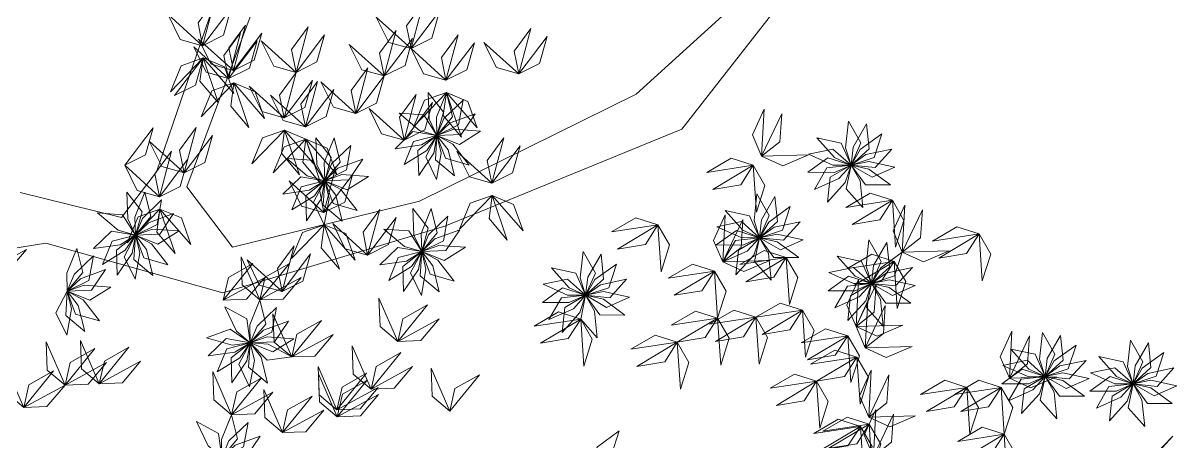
# Model space of a CAD drawing. Header units: inches. Extents: x -173 to 14008, y -3334 to 10368.
# Drawn here: x 9481.2 to 9628.5, y 763.8 to 817.2 of the extents above; entities that cross this region are included whole.
import ezdxf

# ---------------------------------------------------------------- set-up
doc = ezdxf.new("R2010")
doc.units = ezdxf.units.IN
doc.header["$MEASUREMENT"] = 0
doc.layers.add('ARREDAMENTO', color=8, linetype='Continuous', lineweight=18)

msp = doc.modelspace()

# ---------------------------------------------------------------- linework, layer by layer
at = {"layer": 'ARREDAMENTO', "linetype": 'Continuous', "lineweight": 0}
for points in [[(9459.62, 785.2), (9484.11, 789.16), (9506.7, 782.8), (9535.04, 791.29), (9565.3, 803.65), (9591.6, 837.28), (9559.47, 808.15), (9531.8, 794.5), (9507.97, 788.61), (9502.13, 796.32), (9516.81, 835.71), (9530.25, 862.84), (9537.28, 880.28), (9517.4, 849.9), (9509.1, 829.88), (9498.26, 798.24), (9493.77, 792.42), (9480.86, 795.59)], [(9623.26, 651.06), (9583.2, 674.12), (9568.32, 686.32), (9576.64, 703.11), (9588.82, 721.21), (9607.45, 739.34), (9620.92, 756.8), (9627.99, 764.56), (9604.87, 740.62), (9582.37, 721.19), (9566.34, 698.56), (9561.21, 691.45), (9536.06, 692.64), (9517.98, 698.37), (9492.17, 704.72), (9456.71, 704.59)]]:
    msp.add_lwpolyline(points, dxfattribs=at)
at = {"layer": 'ARREDAMENTO', "lineweight": 0}
for points in [[(9504.14, 814.31), (9503.55, 817.21), (9505.68, 820.1), (9504.14, 814.31)], [(9504.14, 814.31), (9506.79, 815.63), (9507.77, 819.08), (9504.14, 814.31)], [(9530.75, 813.93), (9530.16, 816.83), (9532.29, 819.72), (9530.75, 813.93)], [(9504.14, 814.31), (9501.29, 815.11), (9499.69, 818.33), (9504.14, 814.31)], [(9530.75, 813.93), (9527.9, 814.73), (9526.3, 817.95), (9530.75, 813.93)], [(9530.75, 813.93), (9533.4, 815.25), (9534.38, 818.7), (9530.75, 813.93)], [(9508.06, 811.13), (9507.47, 814.04), (9509.6, 816.93), (9508.06, 811.13)], [(9516.07, 810.91), (9515.49, 813.81), (9517.61, 816.7), (9516.07, 810.91)], [(9527.31, 810.45), (9526.73, 813.35), (9528.85, 816.24), (9527.31, 810.45)], [(9544.5, 810.71), (9543.91, 813.61), (9546.04, 816.5), (9544.5, 810.71)], [(9508.06, 811.13), (9505.21, 811.94), (9503.61, 815.15), (9508.06, 811.13)], [(9507.45, 810.14), (9506.86, 813.05), (9508.99, 815.94), (9507.45, 810.14)], [(9507.45, 810.14), (9510.1, 811.46), (9511.08, 814.91), (9507.45, 810.14)], [(9508.06, 811.13), (9510.71, 812.45), (9511.69, 815.9), (9508.06, 811.13)], [(9516.07, 810.91), (9513.22, 811.71), (9511.62, 814.92), (9516.07, 810.91)], [(9516.07, 810.91), (9518.73, 812.23), (9519.7, 815.68), (9516.07, 810.91)], [(9527.31, 810.45), (9529.97, 811.77), (9530.94, 815.22), (9527.31, 810.45)], [(9535.2, 809.91), (9534.62, 812.82), (9536.74, 815.71), (9535.2, 809.91)], [(9535.2, 809.91), (9537.86, 811.23), (9538.83, 814.68), (9535.2, 809.91)], [(9544.5, 810.71), (9541.65, 811.51), (9540.05, 814.73), (9544.5, 810.71)], [(9544.5, 810.71), (9547.15, 812.03), (9548.13, 815.48), (9544.5, 810.71)], [(9507.45, 810.14), (9504.6, 810.95), (9503, 814.16), (9507.45, 810.14)], [(9527.31, 810.45), (9524.46, 811.25), (9522.86, 814.47), (9527.31, 810.45)], [(9535.2, 809.91), (9532.35, 810.72), (9530.75, 813.93), (9535.2, 809.91)], [(9504.19, 812.74), (9501.4, 811.74), (9500.02, 808.43), (9504.19, 812.74)], [(9500.56, 807.97), (9503.21, 809.29), (9504.19, 812.74), (9500.56, 807.97)], [(9504.19, 812.74), (9503.8, 809.8), (9506.12, 807.06), (9504.19, 812.74)], [(9504.19, 812.74), (9506.93, 811.6), (9508.13, 808.22), (9504.19, 812.74)], [(9514.53, 805.11), (9513.94, 808.02), (9516.07, 810.91), (9514.53, 805.11)], [(9523.68, 805.67), (9523.1, 808.58), (9525.22, 811.47), (9523.68, 805.67)], [(9523.68, 805.67), (9526.33, 806.99), (9527.31, 810.45), (9523.68, 805.67)], [(9508.11, 809.56), (9505.32, 808.57), (9503.94, 805.26), (9508.11, 809.56)], [(9508.11, 809.56), (9507.72, 806.62), (9510.04, 803.88), (9508.11, 809.56)], [(9508.11, 809.56), (9510.85, 808.42), (9512.05, 805.04), (9508.11, 809.56)], [(9514.53, 805.11), (9511.68, 805.92), (9510.08, 809.13), (9514.53, 805.11)], [(9514.53, 805.11), (9517.18, 806.43), (9518.16, 809.88), (9514.53, 805.11)], [(9517.27, 803.97), (9516.68, 806.87), (9518.81, 809.76), (9517.27, 803.97)], [(9517.27, 803.97), (9519.92, 805.29), (9520.9, 808.74), (9517.27, 803.97)], [(9523.68, 805.67), (9520.83, 806.48), (9519.23, 809.69), (9523.68, 805.67)], [(9517.27, 803.97), (9514.41, 804.78), (9512.81, 807.99), (9517.27, 803.97)], [(9529.85, 802.28), (9529.26, 805.19), (9531.39, 808.08), (9529.85, 802.28)], [(9535.25, 808.34), (9532.46, 807.35), (9531.08, 804.03), (9535.25, 808.34)], [(9532.92, 808.36), (9533.04, 804.95), (9534.05, 802.88), (9534.88, 805.85), (9532.92, 808.36)], [(9535.25, 808.34), (9533.98, 805.18), (9534.05, 802.88), (9536.02, 805.25), (9535.25, 808.34)], [(9537.38, 807.38), (9534.92, 805.01), (9534.05, 802.87), (9536.81, 804.24), (9537.38, 807.38)], [(9535.25, 808.34), (9534.86, 805.4), (9537.18, 802.66), (9535.25, 808.34)], [(9535.25, 808.34), (9537.99, 807.2), (9539.2, 803.82), (9535.25, 808.34)], [(9529.85, 802.28), (9526.99, 803.09), (9525.39, 806.3), (9529.85, 802.28)], [(9529.21, 805.71), (9531.82, 803.52), (9534.04, 802.88), (9532.39, 805.48), (9529.21, 805.71)], [(9529.85, 802.28), (9532.5, 803.6), (9533.48, 807.06), (9529.85, 802.28)], [(9575.48, 800.22), (9574.31, 802.94), (9575.8, 806.21), (9575.48, 800.22)], [(9575.48, 800.22), (9577.81, 802.06), (9578.06, 805.64), (9575.48, 800.22)], [(9538.92, 805.63), (9535.72, 804.47), (9534.05, 802.87), (9537.13, 803), (9538.92, 805.63)], [(9586.58, 804.68), (9586.21, 801.29), (9586.91, 799.09), (9588.15, 801.92), (9586.58, 804.68)], [(9588.88, 804.33), (9587.17, 801.38), (9586.91, 799.09), (9589.2, 801.16), (9588.88, 804.33)], [(9494.19, 799.08), (9496.84, 800.4), (9497.82, 803.85), (9494.19, 799.08)], [(9501.78, 798.11), (9501.19, 801.01), (9503.32, 803.9), (9501.78, 798.11)], [(9501.78, 798.11), (9504.43, 799.43), (9505.41, 802.88), (9501.78, 798.11)], [(9514.58, 803.54), (9511.79, 802.55), (9510.41, 799.24), (9514.58, 803.54)], [(9514.58, 803.54), (9514.19, 800.6), (9516.51, 797.86), (9514.58, 803.54)], [(9514.58, 803.54), (9517.32, 802.4), (9518.52, 799.02), (9514.58, 803.54)], [(9528.7, 801.18), (9532.07, 801.66), (9534.03, 802.87), (9530.99, 803.39), (9528.7, 801.18)], [(9529.85, 799.15), (9532.74, 800.96), (9534.04, 802.87), (9531.05, 802.1), (9529.85, 799.15)], [(9531.72, 797.77), (9533.63, 800.59), (9534.04, 802.86), (9531.62, 800.95), (9531.72, 797.77)], [(9534, 797.26), (9534.59, 800.62), (9534.04, 802.86), (9532.61, 800.13), (9534, 797.26)], [(9536.28, 797.73), (9535.46, 801.04), (9534.04, 802.86), (9533.85, 799.78), (9536.28, 797.73)], [(9539.62, 803.41), (9536.22, 803.65), (9534.05, 802.87), (9536.92, 801.73), (9539.62, 803.41)], [(9538.18, 799.09), (9536.08, 801.77), (9534.05, 802.86), (9535.12, 799.97), (9538.18, 799.09)], [(9590.84, 803.07), (9588.08, 801.08), (9586.92, 799.09), (9589.84, 800.05), (9590.84, 803.07)], [(9501.78, 798.11), (9498.93, 798.91), (9497.33, 802.13), (9501.78, 798.11)], [(9517.32, 802.4), (9514.53, 801.41), (9513.14, 798.09), (9517.32, 802.4)], [(9517.32, 802.4), (9516.93, 799.46), (9519.24, 796.72), (9517.32, 802.4)], [(9517.32, 802.4), (9520.05, 801.26), (9521.26, 797.88), (9517.32, 802.4)], [(9518.6, 802.58), (9518.72, 799.18), (9519.72, 797.1), (9520.55, 800.07), (9518.6, 802.58)], [(9520.93, 802.56), (9519.65, 799.4), (9519.73, 797.1), (9521.69, 799.48), (9520.93, 802.56)], [(9523.05, 801.6), (9520.6, 799.23), (9519.73, 797.1), (9522.49, 798.47), (9523.05, 801.6)], [(9541.04, 796.79), (9540.46, 799.69), (9542.59, 802.58), (9541.04, 796.79)], [(9541.04, 796.79), (9543.7, 798.11), (9544.67, 801.56), (9541.04, 796.79)], [(9582.53, 802.58), (9584.8, 800.04), (9586.9, 799.09), (9585.64, 801.9), (9582.53, 802.58)], [(9498.64, 795.06), (9498.05, 797.96), (9500.18, 800.85), (9498.64, 795.06)], [(9498.64, 795.06), (9501.29, 796.38), (9502.27, 799.83), (9498.64, 795.06)], [(9514.89, 799.93), (9517.5, 797.74), (9519.71, 797.1), (9518.06, 799.7), (9514.89, 799.93)], [(9524.6, 799.85), (9521.39, 798.69), (9519.73, 797.09), (9522.81, 797.22), (9524.6, 799.85)], [(9541.04, 796.79), (9538.19, 797.59), (9536.59, 800.81), (9541.04, 796.79)], [(9574.43, 799.06), (9571.6, 799.96), (9568.5, 798.16), (9574.43, 799.06)], [(9575.48, 800.22), (9578.18, 798.99), (9581.48, 800.4), (9575.48, 800.22)], [(9581.38, 798.17), (9584.79, 798.16), (9586.9, 799.09), (9583.96, 800.03), (9581.38, 798.17)], [(9581.48, 800.5), (9584.59, 799.1), (9586.9, 799.09), (9584.6, 801.14), (9581.48, 800.5)], [(9592.13, 801.13), (9588.79, 800.43), (9586.92, 799.08), (9589.98, 798.77), (9592.13, 801.13)], [(9498.64, 795.06), (9495.78, 795.87), (9494.19, 799.08), (9498.64, 795.06)], [(9519.62, 793.05), (9519.04, 795.96), (9521.16, 798.85), (9519.62, 793.05)], [(9574.43, 799.06), (9572.82, 796.57), (9569.28, 795.98), (9574.43, 799.06)], [(9574.43, 799.06), (9575.91, 796.49), (9574.82, 793.07), (9574.43, 799.06)], [(9582.23, 796), (9585.34, 797.38), (9586.9, 799.08), (9583.83, 798.75), (9582.23, 796)], [(9583.89, 794.36), (9586.17, 796.89), (9586.9, 799.08), (9584.23, 797.53), (9583.89, 794.36)], [(9588.39, 793.68), (9588.05, 797.07), (9586.9, 799.07), (9586.28, 796.06), (9588.39, 793.68)], [(9592.51, 798.83), (9589.17, 799.54), (9586.91, 799.08), (9589.59, 797.55), (9592.51, 798.83)], [(9591.92, 796.57), (9589.17, 798.58), (9586.91, 799.08), (9588.74, 796.59), (9591.92, 796.57)], [(9514.38, 795.4), (9517.75, 795.88), (9519.71, 797.09), (9516.67, 797.61), (9514.38, 795.4)], [(9519.62, 793.05), (9516.77, 793.86), (9515.17, 797.07), (9519.62, 793.05)], [(9515.52, 793.38), (9518.41, 795.18), (9519.71, 797.09), (9516.72, 796.32), (9515.52, 793.38)], [(9517.4, 791.99), (9519.3, 794.82), (9519.71, 797.09), (9517.3, 795.17), (9517.4, 791.99)], [(9519.67, 791.49), (9520.27, 794.84), (9519.72, 797.08), (9518.29, 794.35), (9519.67, 791.49)], [(9521.96, 791.95), (9521.13, 795.26), (9519.72, 797.08), (9519.53, 794), (9521.96, 791.95)], [(9519.62, 793.05), (9522.28, 794.38), (9523.25, 797.83), (9519.62, 793.05)], [(9523.85, 793.31), (9521.76, 795.99), (9519.72, 797.08), (9520.8, 794.19), (9523.85, 793.31)], [(9525.3, 797.63), (9521.9, 797.87), (9519.73, 797.09), (9522.6, 795.95), (9525.3, 797.63)], [(9494.45, 795.64), (9494.57, 792.23), (9495.57, 790.16), (9496.4, 793.13), (9494.45, 795.64)], [(9496.78, 795.62), (9495.5, 792.46), (9495.57, 790.16), (9497.54, 792.53), (9496.78, 795.62)], [(9574.88, 795.42), (9574.52, 792.03), (9575.22, 789.83), (9576.46, 792.65), (9574.88, 795.42)], [(9592.18, 794.6), (9589.35, 795.5), (9586.25, 793.7), (9592.18, 794.6)], [(9498.9, 794.66), (9496.45, 792.29), (9495.58, 790.15), (9498.34, 791.52), (9498.9, 794.66)], [(9541.1, 795.22), (9538.3, 794.23), (9536.92, 790.91), (9541.1, 795.22)], [(9541.1, 795.22), (9540.71, 792.28), (9543.02, 789.54), (9541.1, 795.22)], [(9541.1, 795.22), (9543.83, 794.08), (9545.04, 790.7), (9541.1, 795.22)], [(9577.19, 795.07), (9575.47, 792.12), (9575.22, 789.83), (9577.5, 791.9), (9577.19, 795.07)], [(9592.18, 794.6), (9590.57, 792.11), (9587.03, 791.51), (9592.18, 794.6)], [(9592.18, 794.6), (9593.66, 792.03), (9592.57, 788.61), (9592.18, 794.6)], [(9593.45, 787.98), (9592.28, 790.7), (9593.77, 793.97), (9593.45, 787.98)], [(9490.74, 792.99), (9493.35, 790.8), (9495.56, 790.16), (9493.91, 792.76), (9490.74, 792.99)], [(9498.69, 793.49), (9495.9, 792.5), (9494.52, 789.18), (9498.69, 793.49)], [(9500.44, 792.91), (9497.24, 791.75), (9495.58, 790.15), (9498.66, 790.28), (9500.44, 792.91)], [(9498.69, 793.49), (9498.3, 790.55), (9500.62, 787.81), (9498.69, 793.49)], [(9498.69, 793.49), (9501.43, 792.35), (9502.63, 788.97), (9498.69, 793.49)], [(9525.2, 787.62), (9524.62, 790.53), (9526.74, 793.42), (9525.2, 787.62)], [(9525.2, 787.62), (9527.85, 788.95), (9528.83, 792.4), (9525.2, 787.62)], [(9530.99, 793.57), (9531.1, 790.16), (9532.11, 788.09), (9532.94, 791.06), (9530.99, 793.57)], [(9533.32, 793.55), (9532.04, 790.39), (9532.11, 788.08), (9534.08, 790.46), (9533.32, 793.55)], [(9535.44, 792.58), (9532.99, 790.22), (9532.11, 788.08), (9534.88, 789.45), (9535.44, 792.58)], [(9562.25, 791.48), (9559.43, 792.38), (9556.32, 790.58), (9562.25, 791.48)], [(9570.53, 786.74), (9569.36, 789.46), (9570.85, 792.73), (9570.53, 786.74)], [(9570.83, 793.32), (9573.11, 790.78), (9575.21, 789.83), (9573.94, 792.64), (9570.83, 793.32)], [(9579.15, 793.81), (9576.39, 791.81), (9575.22, 789.82), (9578.15, 790.79), (9579.15, 793.81)], [(9593.45, 787.98), (9595.78, 789.81), (9596.03, 793.39), (9593.45, 787.98)], [(9501.15, 790.69), (9497.75, 790.93), (9495.58, 790.15), (9498.44, 789.01), (9501.15, 790.69)], [(9519.67, 791.49), (9516.88, 790.49), (9515.5, 787.18), (9519.67, 791.49)], [(9519.67, 791.49), (9519.28, 788.55), (9521.6, 785.81), (9519.67, 791.49)], [(9519.67, 791.49), (9522.41, 790.35), (9523.62, 786.97), (9519.67, 791.49)], [(9525.2, 787.62), (9522.35, 788.43), (9520.75, 791.64), (9525.2, 787.62)], [(9527.28, 790.92), (9529.89, 788.73), (9532.1, 788.08), (9530.45, 790.69), (9527.28, 790.92)], [(9562.25, 791.48), (9560.65, 788.99), (9557.11, 788.39), (9562.25, 791.48)], [(9562.25, 791.48), (9563.74, 788.91), (9562.65, 785.49), (9562.25, 791.48)], [(9569.79, 791.23), (9572.9, 789.84), (9575.21, 789.83), (9572.91, 791.88), (9569.79, 791.23)], [(9570.53, 786.74), (9572.86, 788.57), (9573.11, 792.15), (9570.53, 786.74)], [(9580.43, 791.86), (9577.1, 791.16), (9575.22, 789.82), (9578.29, 789.51), (9580.43, 791.86)], [(9603.25, 790.31), (9600.42, 791.21), (9597.32, 789.41), (9603.25, 790.31)], [(9490.22, 788.46), (9493.6, 788.93), (9495.56, 790.15), (9492.52, 790.66), (9490.22, 788.46)], [(9491.37, 786.43), (9494.26, 788.24), (9495.56, 790.15), (9492.57, 789.38), (9491.37, 786.43)], [(9493.25, 785.05), (9495.15, 787.87), (9495.56, 790.14), (9493.14, 788.23), (9493.25, 785.05)], [(9495.52, 784.54), (9496.11, 787.9), (9495.56, 790.14), (9494.13, 787.41), (9495.52, 784.54)], [(9497.8, 785.01), (9496.98, 788.32), (9495.57, 790.14), (9495.37, 787.06), (9497.8, 785.01)], [(9499.7, 786.36), (9497.6, 789.05), (9495.57, 790.14), (9496.65, 787.25), (9499.7, 786.36)], [(9536.98, 790.84), (9533.78, 789.67), (9532.12, 788.08), (9535.2, 788.21), (9536.98, 790.84)], [(9569.68, 788.91), (9573.09, 788.9), (9575.2, 789.82), (9572.27, 790.76), (9569.68, 788.91)], [(9570.53, 786.74), (9573.65, 788.11), (9575.2, 789.82), (9572.14, 789.48), (9570.53, 786.74)], [(9572.19, 785.1), (9574.48, 787.63), (9575.21, 789.82), (9572.54, 788.26), (9572.19, 785.1)], [(9576.7, 784.42), (9576.35, 787.81), (9575.21, 789.81), (9574.58, 786.79), (9576.7, 784.42)], [(9580.81, 789.56), (9577.48, 790.28), (9575.22, 789.82), (9577.9, 788.28), (9580.81, 789.56)], [(9580.22, 787.31), (9577.47, 789.32), (9575.22, 789.81), (9577.04, 787.33), (9580.22, 787.31)], [(9589.18, 789.58), (9588.82, 786.19), (9589.52, 784), (9590.76, 786.82), (9589.18, 789.58)], [(9603.25, 790.31), (9601.64, 787.81), (9598.1, 787.22), (9603.25, 790.31)], [(9603.25, 790.31), (9604.73, 787.74), (9603.64, 784.32), (9603.25, 790.31)], [(9476.37, 785.49), (9479.33, 785.6), (9481.64, 788.35), (9476.37, 785.49)], [(9488.07, 788.48), (9486.79, 785.32), (9486.86, 783.02), (9488.83, 785.39), (9488.07, 788.48)], [(9514.27, 782.99), (9513.68, 785.9), (9515.81, 788.79), (9514.27, 782.99)], [(9526.76, 786.39), (9530.14, 786.86), (9532.1, 788.08), (9529.06, 788.59), (9526.76, 786.39)], [(9527.91, 784.36), (9530.8, 786.17), (9532.1, 788.08), (9529.11, 787.31), (9527.91, 784.36)], [(9529.79, 782.98), (9531.69, 785.8), (9532.1, 788.07), (9529.68, 786.16), (9529.79, 782.98)], [(9532.06, 782.47), (9532.65, 785.83), (9532.1, 788.07), (9530.67, 785.34), (9532.06, 782.47)], [(9534.34, 782.94), (9533.52, 786.25), (9532.11, 788.07), (9531.91, 784.99), (9534.34, 782.94)], [(9537.69, 788.62), (9534.29, 788.86), (9532.11, 788.07), (9534.98, 786.94), (9537.69, 788.62)], [(9536.24, 784.29), (9534.14, 786.98), (9532.11, 788.07), (9533.18, 785.18), (9536.24, 784.29)], [(9552.7, 788.09), (9552.33, 784.7), (9553.03, 782.5), (9554.27, 785.33), (9552.7, 788.09)], [(9578.63, 787.32), (9575.81, 788.22), (9572.7, 786.42), (9578.63, 787.32)], [(9591.49, 789.23), (9589.78, 786.29), (9589.52, 783.99), (9591.8, 786.07), (9591.49, 789.23)], [(9593.45, 787.98), (9590.69, 785.98), (9589.52, 783.99), (9592.45, 784.96), (9593.45, 787.98)], [(9593.45, 787.98), (9596.15, 786.75), (9599.45, 788.16), (9593.45, 787.98)], [(9490.19, 787.52), (9487.73, 785.15), (9486.86, 783.02), (9489.63, 784.39), (9490.19, 787.52)], [(9506.77, 781.88), (9507.43, 784.77), (9510.56, 786.53), (9506.77, 781.88)], [(9511.44, 781.9), (9509.17, 783.81), (9509.04, 787.4), (9511.44, 781.9)], [(9514.27, 782.99), (9511.41, 783.8), (9509.82, 787.01), (9514.27, 782.99)], [(9511.44, 781.9), (9512.1, 784.79), (9515.23, 786.55), (9511.44, 781.9)], [(9514.27, 782.99), (9516.92, 784.31), (9517.9, 787.77), (9514.27, 782.99)], [(9555, 787.74), (9553.29, 784.79), (9553.03, 782.5), (9555.32, 784.57), (9555, 787.74)], [(9570.53, 786.74), (9573.23, 785.51), (9576.53, 786.92), (9570.53, 786.74)], [(9578.63, 787.32), (9577.03, 784.82), (9573.49, 784.23), (9578.63, 787.32)], [(9578.63, 787.32), (9580.12, 784.75), (9579.03, 781.33), (9578.63, 787.32)], [(9585.14, 787.49), (9587.41, 784.95), (9589.51, 784), (9588.24, 786.81), (9585.14, 787.49)], [(9592.4, 786.82), (9589.57, 787.72), (9586.47, 785.92), (9592.4, 786.82)], [(9592.4, 786.82), (9590.79, 784.32), (9587.25, 783.73), (9592.4, 786.82)], [(9592.4, 786.82), (9593.88, 784.25), (9592.79, 780.83), (9592.4, 786.82)], [(9491.73, 785.77), (9488.53, 784.61), (9486.86, 783.01), (9489.95, 783.14), (9491.73, 785.77)], [(9548.65, 785.99), (9550.92, 783.45), (9553.02, 782.5), (9551.76, 785.31), (9548.65, 785.99)], [(9556.97, 786.48), (9554.2, 784.49), (9553.04, 782.5), (9555.97, 783.46), (9556.97, 786.48)], [(9569.48, 785.58), (9566.65, 786.48), (9563.55, 784.68), (9569.48, 785.58)], [(9569.48, 785.58), (9567.87, 783.08), (9564.33, 782.49), (9569.48, 785.58)], [(9569.48, 785.58), (9570.96, 783.01), (9569.87, 779.59), (9569.48, 785.58)], [(9584.09, 785.4), (9587.2, 784.01), (9589.51, 783.99), (9587.21, 786.05), (9584.09, 785.4)], [(9594.73, 786.03), (9591.4, 785.33), (9589.52, 783.99), (9592.59, 783.68), (9594.73, 786.03)], [(9492.43, 783.55), (9489.03, 783.79), (9486.86, 783.01), (9489.73, 781.87), (9492.43, 783.55)], [(9506.77, 781.88), (9509.73, 781.99), (9512.04, 784.74), (9506.77, 781.88)], [(9511.44, 781.9), (9514.41, 782.02), (9516.72, 784.76), (9511.44, 781.9)], [(9547.6, 783.91), (9550.72, 782.51), (9553.02, 782.5), (9550.72, 784.55), (9547.6, 783.91)], [(9558.25, 784.54), (9554.91, 783.84), (9553.04, 782.49), (9556.11, 782.18), (9558.25, 784.54)], [(9583.98, 783.07), (9587.39, 783.07), (9589.51, 783.99), (9586.57, 784.93), (9583.98, 783.07)], [(9584.83, 780.9), (9587.95, 782.28), (9589.51, 783.99), (9586.44, 783.65), (9584.83, 780.9)], [(9587.54, 778.5), (9586.37, 781.23), (9587.86, 784.49), (9587.54, 778.5)], [(9586.49, 779.27), (9588.78, 781.79), (9589.51, 783.98), (9586.84, 782.43), (9586.49, 779.27)], [(9587.54, 778.5), (9589.87, 780.34), (9590.11, 783.92), (9587.54, 778.5)], [(9591, 778.58), (9590.65, 781.97), (9589.51, 783.98), (9588.88, 780.96), (9591, 778.58)], [(9595.11, 783.73), (9591.78, 784.45), (9589.52, 783.98), (9592.2, 782.45), (9595.11, 783.73)], [(9594.53, 781.48), (9591.77, 783.49), (9589.52, 783.98), (9591.34, 781.49), (9594.53, 781.48)], [(9486.81, 777.41), (9487.4, 780.76), (9486.85, 783), (9485.42, 780.27), (9486.81, 777.41)], [(9489.09, 777.87), (9488.27, 781.18), (9486.85, 783), (9486.66, 779.92), (9489.09, 777.87)], [(9490.99, 779.23), (9488.89, 781.91), (9486.86, 783), (9487.93, 780.11), (9490.99, 779.23)], [(9529.05, 776.62), (9526.78, 778.52), (9526.64, 782.11), (9529.05, 776.62)], [(9547.5, 781.58), (9550.91, 781.57), (9553.02, 782.5), (9550.08, 783.44), (9547.5, 781.58)], [(9548.35, 779.41), (9551.47, 780.79), (9553.02, 782.49), (9549.95, 782.16), (9548.35, 779.41)], [(9550.01, 777.77), (9552.29, 780.3), (9553.02, 782.49), (9550.36, 780.94), (9550.01, 777.77)], [(9554.51, 777.09), (9554.17, 780.48), (9553.03, 782.49), (9552.4, 779.47), (9554.51, 777.09)], [(9558.04, 779.98), (9555.29, 781.99), (9553.03, 782.49), (9554.86, 780), (9558.04, 779.98)], [(9558.63, 782.24), (9555.3, 782.96), (9553.04, 782.49), (9555.71, 780.96), (9558.63, 782.24)], [(9506.97, 781.01), (9508.45, 777.94), (9510.21, 776.45), (9509.77, 779.5), (9506.97, 781.01)], [(9511.44, 781.9), (9510.15, 778.75), (9510.21, 776.44), (9512.19, 778.81), (9511.44, 781.9)], [(9513.56, 780.93), (9511.1, 778.57), (9510.22, 776.44), (9512.99, 777.8), (9513.56, 780.93)], [(9529.05, 776.62), (9529.71, 779.51), (9532.84, 781.27), (9529.05, 776.62)], [(9580.7, 780.59), (9577.87, 781.49), (9574.76, 779.69), (9580.7, 780.59)], [(9588.71, 775.78), (9587.54, 778.5), (9589.03, 781.77), (9588.71, 775.78)], [(9588.71, 775.78), (9591.03, 777.62), (9591.28, 781.2), (9588.71, 775.78)], [(9515.1, 779.18), (9511.89, 778.03), (9510.22, 776.44), (9513.3, 776.55), (9515.1, 779.18)], [(9515.52, 774.64), (9513.25, 776.54), (9513.11, 780.13), (9515.52, 774.64)], [(9515.52, 774.64), (9516.18, 777.53), (9519.3, 779.29), (9515.52, 774.64)], [(9529.05, 776.62), (9532.01, 776.73), (9534.32, 779.48), (9529.05, 776.62)], [(9552.4, 779.47), (9549.57, 780.37), (9546.47, 778.57), (9552.4, 779.47)], [(9552.4, 779.47), (9550.79, 776.97), (9547.25, 776.38), (9552.4, 779.47)], [(9552.4, 779.47), (9553.88, 776.9), (9552.79, 773.48), (9552.4, 779.47)], [(9569.87, 779.59), (9567.05, 780.49), (9563.94, 778.69), (9569.87, 779.59)], [(9569.87, 779.59), (9568.27, 777.1), (9564.73, 776.51), (9569.87, 779.59)], [(9574.76, 779.69), (9571.94, 780.59), (9568.83, 778.8), (9574.76, 779.69)], [(9574.76, 779.69), (9573.16, 777.2), (9569.62, 776.61), (9574.76, 779.69)], [(9569.87, 779.59), (9571.36, 777.03), (9570.27, 773.61), (9569.87, 779.59)], [(9574.76, 779.69), (9576.25, 777.13), (9575.16, 773.71), (9574.76, 779.69)], [(9580.7, 780.59), (9579.09, 778.1), (9575.55, 777.51), (9580.7, 780.59)], [(9580.7, 780.59), (9582.18, 778.02), (9581.09, 774.61), (9580.7, 780.59)], [(9504.64, 777.09), (9507.91, 776.14), (9510.2, 776.44), (9507.64, 778.16), (9504.64, 777.09)], [(9586.49, 777.34), (9583.66, 778.24), (9580.55, 776.45), (9586.49, 777.34)], [(9587.54, 778.5), (9590.24, 777.27), (9593.53, 778.69), (9587.54, 778.5)], [(9607.11, 771.92), (9605.94, 774.65), (9607.43, 777.91), (9607.11, 771.92)], [(9611.35, 777.74), (9610.98, 774.35), (9611.68, 772.15), (9612.93, 774.98), (9611.35, 777.74)], [(9486.58, 771.06), (9484.31, 772.97), (9484.17, 776.56), (9486.58, 771.06)], [(9490.94, 771.23), (9488.67, 773.14), (9488.53, 776.72), (9490.94, 771.23)], [(9504.86, 774.77), (9508.23, 775.23), (9510.2, 776.44), (9507.16, 776.97), (9504.86, 774.77)], [(9506, 772.74), (9508.89, 774.53), (9510.2, 776.43), (9507.21, 775.68), (9506, 772.74)], [(9507.86, 771.35), (9509.78, 774.16), (9510.2, 776.43), (9507.77, 774.53), (9507.86, 771.35)], [(9510.14, 770.83), (9510.74, 774.19), (9510.2, 776.43), (9508.76, 773.7), (9510.14, 770.83)], [(9512.42, 771.29), (9511.61, 774.6), (9510.21, 776.43), (9510, 773.35), (9512.42, 771.29)], [(9515.52, 774.64), (9512.51, 776.25), (9510.21, 776.43), (9512.36, 774.22), (9515.52, 774.64)], [(9515.79, 776.95), (9512.39, 777.2), (9510.22, 776.43), (9513.08, 775.28), (9515.79, 776.95)], [(9515.52, 774.64), (9518.48, 774.75), (9520.79, 777.5), (9515.52, 774.64)], [(9564.73, 776.51), (9561.9, 777.41), (9558.8, 775.61), (9564.73, 776.51)], [(9564.73, 776.51), (9563.12, 774.01), (9559.58, 773.42), (9564.73, 776.51)], [(9564.73, 776.51), (9566.21, 773.94), (9565.12, 770.52), (9564.73, 776.51)], [(9586.49, 777.34), (9584.88, 774.85), (9581.34, 774.26), (9586.49, 777.34)], [(9586.49, 777.34), (9587.97, 774.78), (9586.88, 771.36), (9586.49, 777.34)], [(9607.11, 771.92), (9609.44, 773.76), (9609.69, 777.34), (9607.11, 771.92)], [(9613.65, 777.39), (9611.94, 774.44), (9611.69, 772.15), (9613.97, 774.22), (9613.65, 777.39)], [(9622.57, 776.79), (9622.21, 773.4), (9622.91, 771.21), (9624.15, 774.03), (9622.57, 776.79)], [(9624.88, 776.44), (9623.16, 773.5), (9622.91, 771.2), (9625.19, 773.28), (9624.88, 776.44)], [(9486.58, 771.06), (9487.24, 773.95), (9490.37, 775.71), (9486.58, 771.06)], [(9490.94, 771.23), (9491.6, 774.12), (9494.73, 775.88), (9490.94, 771.23)], [(9525.63, 770.55), (9523.37, 772.46), (9523.23, 776.04), (9525.63, 770.55)], [(9525.63, 770.55), (9526.3, 773.44), (9529.42, 775.2), (9525.63, 770.55)], [(9587.65, 774.62), (9584.83, 775.52), (9581.72, 773.72), (9587.65, 774.62)], [(9588.71, 775.78), (9591.4, 774.55), (9594.7, 775.96), (9588.71, 775.78)], [(9607.3, 775.64), (9609.58, 773.1), (9611.68, 772.15), (9610.41, 774.97), (9607.3, 775.64)], [(9615.62, 776.13), (9612.85, 774.14), (9611.69, 772.15), (9614.62, 773.11), (9615.62, 776.13)], [(9626.84, 775.19), (9624.08, 773.19), (9622.91, 771.2), (9625.84, 772.17), (9626.84, 775.19)], [(9481.31, 768.2), (9479.04, 770.11), (9478.9, 773.7), (9481.31, 768.2)], [(9486.58, 771.06), (9489.54, 771.18), (9491.85, 773.92), (9486.58, 771.06)], [(9490.94, 771.23), (9493.9, 771.34), (9496.21, 774.09), (9490.94, 771.23)], [(9521.28, 767.9), (9519.01, 769.81), (9518.87, 773.4), (9521.28, 767.9)], [(9525.63, 770.55), (9528.6, 770.66), (9530.91, 773.41), (9525.63, 770.55)], [(9587.65, 774.62), (9586.05, 772.13), (9582.51, 771.54), (9587.65, 774.62)], [(9587.65, 774.62), (9589.14, 772.05), (9588.05, 768.63), (9587.65, 774.62)], [(9606.26, 773.56), (9609.37, 772.17), (9611.67, 772.15), (9609.37, 774.21), (9606.26, 773.56)], [(9616.9, 774.19), (9613.56, 773.49), (9611.69, 772.14), (9614.76, 771.83), (9616.9, 774.19)], [(9617.48, 772.61), (9620.59, 771.22), (9622.9, 771.2), (9620.59, 773.26), (9617.48, 772.61)], [(9618.52, 774.7), (9620.8, 772.16), (9622.9, 771.21), (9621.63, 774.02), (9618.52, 774.7)], [(9628.12, 773.24), (9624.79, 772.54), (9622.91, 771.2), (9625.98, 770.89), (9628.12, 773.24)], [(9481.31, 768.2), (9481.97, 771.09), (9485.1, 772.85), (9481.31, 768.2)], [(9507.83, 767.28), (9505.56, 769.18), (9505.42, 772.77), (9507.83, 767.28)], [(9507.83, 767.28), (9508.49, 770.17), (9511.62, 771.93), (9507.83, 767.28)], [(9521.32, 767), (9519.05, 768.91), (9518.91, 772.5), (9521.32, 767)], [(9521.28, 767.9), (9521.94, 770.79), (9525.07, 772.55), (9521.28, 767.9)], [(9535.69, 767.71), (9533.42, 769.62), (9533.29, 773.21), (9535.69, 767.71)], [(9535.69, 767.71), (9536.35, 770.6), (9539.48, 772.36), (9535.69, 767.71)], [(9582.51, 771.54), (9579.69, 772.44), (9576.58, 770.64), (9582.51, 771.54)], [(9589.16, 766.95), (9587.99, 769.68), (9589.48, 772.94), (9589.16, 766.95)], [(9589.16, 766.95), (9591.48, 768.79), (9591.73, 772.37), (9589.16, 766.95)], [(9606.15, 771.23), (9609.56, 771.22), (9611.67, 772.15), (9608.73, 773.09), (9606.15, 771.23)], [(9607, 769.06), (9610.12, 770.44), (9611.67, 772.14), (9608.61, 771.81), (9607, 769.06)], [(9607.11, 771.92), (9609.81, 770.69), (9613.11, 772.1), (9607.11, 771.92)], [(9608.66, 767.42), (9610.95, 769.95), (9611.67, 772.14), (9609.01, 770.59), (9608.66, 767.42)], [(9613.17, 766.74), (9612.82, 770.13), (9611.68, 772.14), (9611.05, 769.12), (9613.17, 766.74)], [(9617.28, 771.89), (9613.95, 772.61), (9611.69, 772.14), (9614.37, 770.61), (9617.28, 771.89)], [(9616.69, 769.63), (9613.94, 771.64), (9611.69, 772.14), (9613.51, 769.65), (9616.69, 769.63)], [(9617.37, 770.28), (9620.78, 770.27), (9622.89, 771.2), (9619.96, 772.14), (9617.37, 770.28)], [(9481.31, 768.2), (9484.27, 768.32), (9486.58, 771.06), (9481.31, 768.2)], [(9514.33, 765), (9512.06, 766.91), (9511.93, 770.49), (9514.33, 765)], [(9521.28, 767.9), (9524.24, 768.02), (9526.55, 770.76), (9521.28, 767.9)], [(9521.32, 767), (9521.98, 769.89), (9525.1, 771.65), (9521.32, 767)], [(9582.51, 771.54), (9580.9, 769.04), (9577.37, 768.45), (9582.51, 771.54)], [(9582.51, 771.54), (9583.99, 768.97), (9582.9, 765.55), (9582.51, 771.54)], [(9601.68, 770.76), (9598.86, 771.66), (9595.75, 769.87), (9601.68, 770.76)], [(9601.68, 770.76), (9600.07, 768.27), (9596.54, 767.68), (9601.68, 770.76)], [(9606.06, 770.76), (9603.23, 771.66), (9600.13, 769.87), (9606.06, 770.76)], [(9606.06, 770.76), (9604.45, 768.27), (9600.91, 767.68), (9606.06, 770.76)], [(9601.68, 770.76), (9603.16, 768.2), (9602.07, 764.78), (9601.68, 770.76)], [(9606.06, 770.76), (9607.54, 768.2), (9606.45, 764.78), (9606.06, 770.76)], [(9618.22, 768.11), (9621.34, 769.49), (9622.89, 771.2), (9619.83, 770.86), (9618.22, 768.11)], [(9619.88, 766.48), (9622.17, 769), (9622.89, 771.19), (9620.23, 769.64), (9619.88, 766.48)], [(9624.39, 765.79), (9624.04, 769.18), (9622.9, 771.19), (9622.27, 768.17), (9624.39, 765.79)], [(9628.5, 770.94), (9625.17, 771.66), (9622.91, 771.19), (9625.59, 769.66), (9628.5, 770.94)], [(9627.91, 768.69), (9625.16, 770.7), (9622.91, 771.19), (9624.73, 768.7), (9627.91, 768.69)], [(9507.83, 767.28), (9510.79, 767.39), (9513.1, 770.14), (9507.83, 767.28)], [(9514.33, 765), (9514.99, 767.89), (9518.12, 769.65), (9514.33, 765)], [(9521.32, 767), (9524.28, 767.12), (9526.59, 769.86), (9521.32, 767)], [(9514.33, 765), (9517.3, 765.11), (9519.61, 767.86), (9514.33, 765)], [(9589.76, 761.94), (9588.59, 764.67), (9590.08, 767.93), (9589.76, 761.94)], [(9589.76, 761.94), (9592.08, 763.78), (9592.33, 767.36), (9589.76, 761.94)], [(9503.36, 766.39), (9504.84, 763.32), (9506.59, 761.82), (9506.16, 764.87), (9503.36, 766.39)], [(9507.83, 767.28), (9506.54, 764.12), (9506.6, 761.82), (9508.58, 764.18), (9507.83, 767.28)], [(9509.95, 766.3), (9507.48, 763.95), (9506.6, 761.81), (9509.37, 763.17), (9509.95, 766.3)], [(9588.1, 765.79), (9585.28, 766.69), (9582.17, 764.9), (9588.1, 765.79)], [(9589.23, 766.08), (9586.41, 766.98), (9583.3, 765.18), (9589.23, 766.08)], [(9589.23, 766.08), (9587.63, 763.58), (9584.09, 762.99), (9589.23, 766.08)], [(9589.16, 766.95), (9591.85, 765.72), (9595.15, 767.14), (9589.16, 766.95)], [(9589.23, 766.08), (9590.71, 763.51), (9589.62, 760.09), (9589.23, 766.08)], [(9511.48, 764.55), (9508.28, 763.4), (9506.6, 761.81), (9509.69, 761.92), (9511.48, 764.55)], [(9557.31, 765.2), (9554.55, 763.2), (9553.38, 761.21), (9556.31, 762.18), (9557.31, 765.2)], [(9588.1, 765.79), (9586.5, 763.3), (9582.96, 762.71), (9588.1, 765.79)], [(9588.1, 765.79), (9589.59, 763.23), (9588.5, 759.81), (9588.1, 765.79)], [(9606.45, 764.78), (9603.63, 765.68), (9600.52, 763.88), (9606.45, 764.78)], [(9606.45, 764.78), (9604.85, 762.28), (9601.31, 761.69), (9606.45, 764.78)], [(9606.45, 764.78), (9607.94, 762.21), (9606.85, 758.79), (9606.45, 764.78)]]:
    msp.add_lwpolyline(points, dxfattribs=at)

doc.saveas('drawing.dxf')
